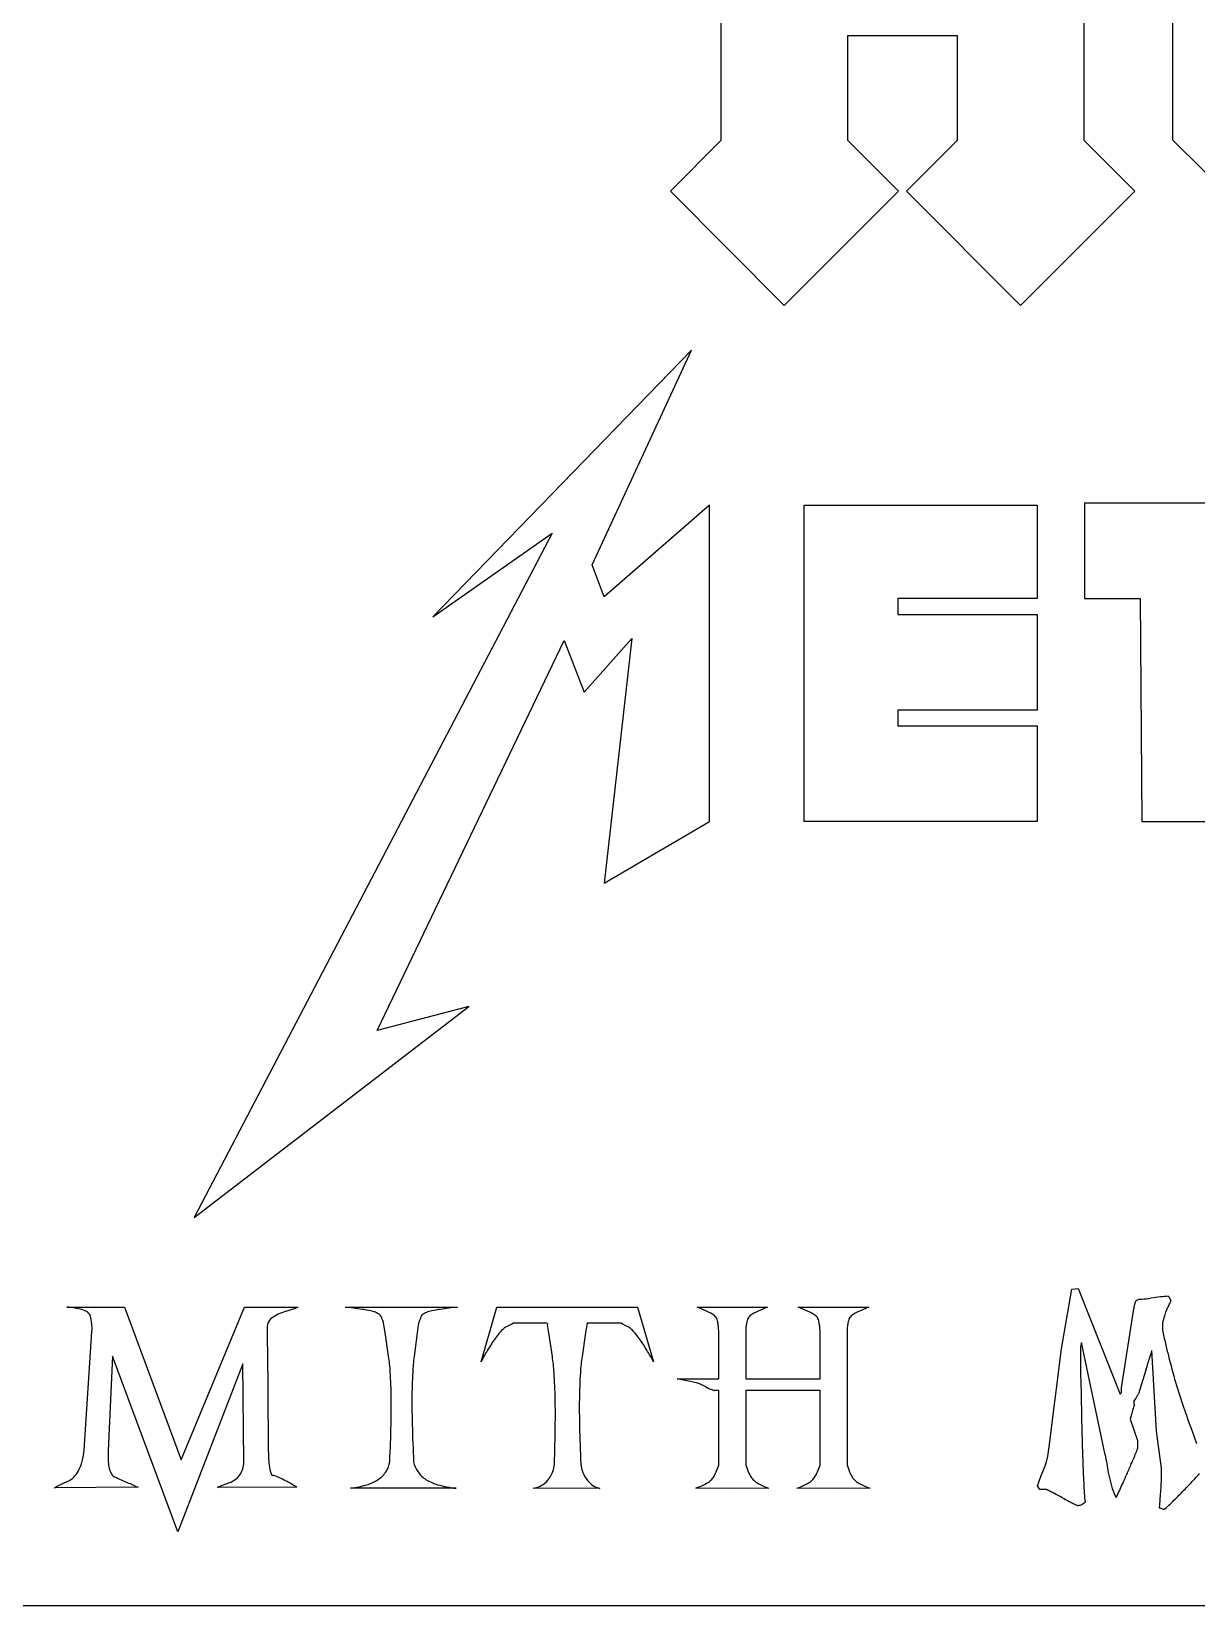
# Model space of a CAD drawing. Extents: x 7.4 to 31.4, y 13.7 to 28.6.
# Drawn here: x 12.19 to 17.11, y 13.7 to 20.35 of the extents above; entities that cross this region are included whole.
import ezdxf

# ---------------------------------------------------------------- set-up
doc = ezdxf.new("R2010")
doc.units = 0
doc.header["$MEASUREMENT"] = 0
doc.layers.add('APS_GEOMETRY', color=7, linetype='Continuous')

msp = doc.modelspace()

# ---------------------------------------------------------------- linework, layer by layer
at = {"layer": 'APS_GEOMETRY'}
for p, q in [((16.630806, 21.892597), (16.630806, 19.887735)), ((17.007063, 19.887735), (17.007063, 21.892597)), ((15.099954, 19.887735), (15.099954, 21.835421)), ((16.097774, 20.328546), (15.632986, 20.328546)), ((15.632986, 20.328546), (15.632986, 19.887735)), ((16.097774, 19.887735), (16.097774, 20.328546)), ((14.886004, 19.67194), (15.099954, 19.887735)), ((15.632986, 19.887735), (15.84878, 19.67194)), ((15.88198, 19.67194), (16.097774, 19.887735)), ((16.630806, 19.887735), (16.846601, 19.67194)), ((17.70978, 19.188707), (17.007063, 19.887735)), ((15.365548, 19.188707), (14.886004, 19.67194)), ((15.84878, 19.67194), (15.365548, 19.188707)), ((16.363368, 19.188707), (15.88198, 19.67194)), ((16.846601, 19.67194), (16.363368, 19.188707)), ((14.974307, 19.001015), (13.882188, 17.874656)), ((14.554395, 18.093333), (14.974307, 19.001015)), ((17.902221, 18.354784), (16.633313, 18.354425)), ((16.633313, 18.354425), (16.633427, 17.951064)), ((15.050122, 18.345574), (14.604853, 17.958894)), ((15.0505, 17.00944), (15.050122, 18.345574)), ((15.450122, 18.345688), (16.433315, 18.345966)), ((15.4505, 17.009553), (15.450122, 18.345688)), ((16.433315, 18.345966), (16.433427, 17.951008)), ((14.38629, 18.22774), (12.874502, 15.336556)), ((13.882188, 17.874656), (14.38629, 18.22774)), ((14.604853, 17.958894), (14.554395, 18.093333)), ((16.433427, 17.951008), (15.845192, 17.950841)), ((15.845192, 17.950841), (15.845211, 17.883614)), ((16.633427, 17.951064), (16.868721, 17.951131)), ((16.868721, 17.951131), (16.87634, 17.009956)), ((15.845211, 17.883614), (16.433446, 17.883781)), ((16.433446, 17.883781), (16.43356, 17.480419)), ((13.647388, 16.12669), (14.436838, 17.773972)), ((14.436838, 17.773972), (14.520934, 17.555509)), ((14.520934, 17.555509), (14.72255, 17.782457)), ((14.72255, 17.782457), (14.605196, 16.74881)), ((16.43356, 17.480419), (15.845325, 17.480253)), ((15.845325, 17.480253), (15.845344, 17.413026)), ((15.845344, 17.413026), (16.433579, 17.413192)), ((16.433579, 17.413192), (16.433693, 17.009831)), ((14.605196, 16.74881), (15.0505, 17.00944)), ((15.845458, 17.009665), (15.4505, 17.009553)), ((16.433693, 17.009831), (15.845458, 17.009665)), ((16.87634, 17.009956), (17.328021, 17.010084)), ((12.874502, 15.336556), (14.033914, 16.22764)), ((14.033914, 16.22764), (13.647388, 16.12669)), ((16.536594, 14.782549), (16.580252, 15.033807)), ((16.580252, 15.033807), (16.607296, 15.037347)), ((16.607296, 15.037347), (16.784961, 14.589839)), ((12.336295, 14.95815), (12.579356, 14.958099)), ((12.579356, 14.958099), (12.819572, 14.312821)), ((12.819572, 14.312821), (13.086465, 14.957992)), ((13.086465, 14.957992), (13.311245, 14.957944)), ((13.300665, 14.952615), (13.251321, 14.93663)), ((13.311245, 14.957944), (13.300665, 14.952615)), ((13.511245, 14.958579), (13.985855, 14.958479)), ((13.529271, 14.956121), (13.511245, 14.958579)), ((13.583348, 14.948747), (13.529271, 14.956121)), ((13.967659, 14.956029), (13.913071, 14.948677)), ((13.985855, 14.958479), (13.967659, 14.956029)), ((14.085807, 14.727585), (14.152206, 14.958444)), ((14.152206, 14.958444), (14.36683, 14.958399)), ((14.36683, 14.958399), (14.44943, 14.958381)), ((14.44943, 14.958381), (14.53203, 14.958364)), ((14.53203, 14.958364), (14.746654, 14.958319)), ((14.746654, 14.958319), (14.813634, 14.727431)), ((15.007537, 14.954117), (14.997636, 14.958266)), ((14.997636, 14.958266), (15.146587, 14.958235)), ((15.03724, 14.94167), (15.007537, 14.954117)), ((15.146587, 14.958235), (15.295537, 14.958203)), ((15.285635, 14.954058), (15.255926, 14.941624)), ((15.295537, 14.958203), (15.285635, 14.954058)), ((15.434754, 14.954027), (15.424853, 14.958176)), ((15.424853, 14.958176), (15.574481, 14.958144)), ((15.464457, 14.94158), (15.434754, 14.954027)), ((15.574481, 14.958144), (15.723432, 14.958113)), ((15.713444, 14.953968), (15.683482, 14.941534)), ((15.723432, 14.958113), (15.713444, 14.953968)), ((16.789806, 14.616825), (16.841489, 14.950948)), ((12.409289, 14.354207), (12.44257, 14.855216)), ((13.182585, 14.862423), (13.18258, 14.838472)), ((13.182588, 14.876726), (13.182585, 14.862423)), ((13.675329, 14.885085), (13.67406, 14.890163)), ((13.675752, 14.883392), (13.675329, 14.885085)), ((13.680653, 14.8503), (13.675752, 14.883392)), ((13.695358, 14.751025), (13.680653, 14.8503)), ((13.816232, 14.849933), (13.803009, 14.749648)), ((13.82064, 14.883362), (13.816232, 14.849933)), ((13.820979, 14.885054), (13.82064, 14.883362)), ((13.821995, 14.890132), (13.820979, 14.885054)), ((14.215241, 14.886664), (14.195181, 14.876512)), ((14.221928, 14.890048), (14.215241, 14.886664)), ((14.365462, 14.890017), (14.221928, 14.890048)), ((14.36673, 14.883585), (14.366476, 14.884601)), ((14.366815, 14.883247), (14.36673, 14.883585)), ((14.371801, 14.849816), (14.366815, 14.883247)), ((14.386759, 14.749525), (14.371801, 14.849816)), ((14.527014, 14.849784), (14.512013, 14.749499)), ((14.532014, 14.883212), (14.527014, 14.849784)), ((14.532015, 14.884566), (14.532014, 14.88355)), ((14.532014, 14.88355), (14.532014, 14.883212)), ((14.676904, 14.889952), (14.534047, 14.889982)), ((14.683505, 14.886565), (14.676904, 14.889952)), ((14.703306, 14.876405), (14.683505, 14.886565)), ((15.089439, 14.855589), (15.08868, 14.868538)), ((15.089692, 14.851273), (15.089439, 14.855589)), ((15.089651, 14.655606), (15.089692, 14.851273)), ((15.203436, 14.851249), (15.203395, 14.655582)), ((15.203606, 14.855565), (15.203436, 14.851249)), ((15.204117, 14.868514), (15.203606, 14.855565)), ((15.517333, 14.855499), (15.516575, 14.868448)), ((15.517586, 14.851183), (15.517333, 14.855499)), ((15.517545, 14.655516), (15.517586, 14.851183)), ((15.631331, 14.851159), (15.631212, 14.289886)), ((15.631501, 14.855475), (15.631331, 14.851159)), ((15.632011, 14.868423), (15.631501, 14.855475)), ((16.96308, 14.884091), (16.962959, 14.866404)), ((13.183247, 14.789386), (13.186547, 14.38248)), ((16.484352, 14.367371), (16.536594, 14.782549)), ((16.621554, 14.808051), (16.616781, 14.791313)), ((16.721706, 14.334057), (16.621554, 14.808051)), ((16.938547, 14.433667), (16.918534, 14.774326)), ((12.52921, 14.750255), (12.510846, 14.352155)), ((12.80529, 14.008829), (12.52921, 14.750255)), ((13.079644, 14.718995), (12.80529, 14.008829)), ((13.083618, 14.30261), (13.079644, 14.718995)), ((14.088177, 14.732239), (14.085807, 14.727585)), ((14.095289, 14.746202), (14.088177, 14.732239)), ((14.811096, 14.732087), (14.803482, 14.746052)), ((14.813634, 14.727431), (14.811096, 14.732087)), ((16.894705, 14.696461), (16.879226, 14.647246)), ((14.994861, 14.6387), (14.913618, 14.655643)), ((14.913618, 14.655643), (15.089651, 14.655606)), ((15.203395, 14.655582), (15.517545, 14.655516)), ((16.617629, 14.677873), (16.619085, 14.59337)), ((16.879226, 14.647246), (16.86137, 14.591175)), ((15.08964, 14.606182), (15.070683, 14.606186)), ((15.089574, 14.29), (15.08964, 14.606182)), ((15.203385, 14.606158), (15.203318, 14.289976)), ((15.517535, 14.606091), (15.203385, 14.606158)), ((15.517468, 14.28991), (15.517535, 14.606091)), ((16.619085, 14.59337), (16.621228, 14.490344)), ((16.789684, 14.599123), (16.789806, 14.616825)), ((16.827098, 14.485198), (16.858151, 14.394609)), ((16.958898, 14.277219), (16.938547, 14.433667)), ((17.070718, 14.482423), (17.0866, 14.43793)), ((17.0866, 14.43793), (17.106824, 14.381424)), ((16.858151, 14.394609), (16.85792, 14.36107)), ((15.078735, 14.26292), (15.086864, 14.28323)), ((15.086864, 14.28323), (15.089574, 14.29)), ((15.203318, 14.289976), (15.206025, 14.283205)), ((15.206025, 14.283205), (15.214145, 14.262892)), ((15.506291, 14.26283), (15.514674, 14.28314)), ((15.514674, 14.28314), (15.517468, 14.28991)), ((15.631212, 14.289886), (15.633834, 14.283115)), ((15.633834, 14.283115), (15.641701, 14.262802)), ((16.434776, 14.203734), (16.449947, 14.242062)), ((16.449947, 14.242062), (16.465122, 14.280856)), ((12.284002, 14.195128), (12.295429, 14.202065)), ((12.638099, 14.197084), (12.284002, 14.195128)), ((12.295429, 14.202065), (12.340541, 14.222875)), ((12.97256, 14.19566), (12.980178, 14.200905)), ((13.308376, 14.19762), (12.97256, 14.19566)), ((12.980178, 14.200905), (13.023343, 14.216637)), ((13.980278, 14.192739), (13.534103, 14.192833)), ((14.587387, 14.192611), (14.305735, 14.19267)), ((14.992058, 14.193203), (14.997729, 14.195487)), ((15.146425, 14.192493), (14.992058, 14.193203)), ((14.997729, 14.195487), (15.014742, 14.202338)), ((15.301469, 14.193138), (15.146425, 14.192493)), ((15.278452, 14.202283), (15.295715, 14.195424)), ((15.295715, 14.195424), (15.301469, 14.193138)), ((15.419276, 14.193113), (15.424947, 14.195397)), ((15.57432, 14.192403), (15.419276, 14.193113)), ((15.424947, 14.195397), (15.441959, 14.202248)), ((15.729364, 14.193047), (15.57432, 14.192403)), ((15.706008, 14.202192), (15.723525, 14.195334)), ((15.723525, 14.195334), (15.729364, 14.193047)), ((16.445847, 14.187819), (16.434776, 14.203734)), ((16.471001, 14.187645), (16.445847, 14.187819)), ((16.952242, 14.1227), (16.955336, 14.166059)), ((16.951215, 14.108868), (16.952242, 14.1227)), ((7.425289, 13.697614), (31.444559, 13.697614))]:
    msp.add_line(p, q, dxfattribs=at)
for centre, radius, start, end in [((17.112706, 14.913102), 0.274029, 169.300243, 171.474988), ((16.961424, 14.941686), 0.120069, 164.349971, 169.300243), ((16.879412, 14.964662), 0.0349, 155.161135, 164.349971), ((16.857805, 14.974663), 0.011091, 127.252711, 155.161135), ((16.907137, 14.909795), 0.092586, 117.677577, 127.252711), ((16.870212, 15.069394), 0.077845, 265.519473, 275.097414), ((16.824851, 15.577915), 0.588385, 275.097414, 278.577717), ((17.05988, 14.004412), 1.002575, 96.023877, 98.446904), ((17.016994, 14.410813), 0.593918, 92.875578, 96.023877), ((17.217249, 14.835632), 0.262127, 150.22341, 153.950107), ((16.949649, 14.966898), 0.052776, 28.232666, 44.642416), ((16.778951, 15.08641), 0.242843, 330.22341, 334.222407), ((16.980653, 14.983545), 0.017586, 359.60509, 28.232666), ((16.992113, 14.983466), 0.006125, 334.222407, 359.60509), ((12.300682, 14.53187), 0.427765, 77.655757, 85.224284), ((12.367195, 14.8358), 0.116642, 63.133504, 77.655757), ((12.405834, 14.912073), 0.031141, 14.990642, 63.133504), ((12.237441, 14.866981), 0.205467, 356.717438, 14.990642), ((13.220939, 14.876718), 0.038351, 131.073789, 179.987926), ((13.296945, 14.78951), 0.154032, 107.229385, 131.073789), ((13.525791, 14.526664), 0.425989, 77.358807, 82.234764), ((13.58614, 14.795742), 0.150226, 69.143437, 77.358807), ((13.612585, 14.865151), 0.07595, 53.529765, 69.143437), ((13.645911, 14.910239), 0.019883, 22.738902, 53.529765), ((12.950927, 14.641972), 0.764839, 19.464501, 21.149186), ((13.602856, 14.872378), 0.073392, 14.024169, 19.464501), ((13.865984, 14.881324), 0.044862, 159.892695, 168.677993), ((14.284041, 14.728277), 0.490053, 157.236949, 159.892695), ((13.849717, 14.911087), 0.018831, 126.825868, 158.826666), ((13.882742, 14.866983), 0.073929, 110.832414, 126.825868), ((13.909402, 14.796921), 0.148893, 102.543935, 110.832414), ((13.97047, 14.522456), 0.430068, 97.66983, 102.543935), ((14.979526, 14.803944), 0.14933, 51.587843, 67.263824), ((15.052527, 14.896009), 0.031834, 17.229385, 51.587843), ((14.844467, 14.847931), 0.245302, 8.852549, 13.55836), ((15.374359, 14.854643), 0.171166, 162.746466, 169.590592), ((15.239936, 14.897393), 0.030127, 128.804996, 164.565764), ((15.311891, 14.807915), 0.144948, 112.712028, 128.804996), ((15.406743, 14.803854), 0.14933, 51.587843, 67.263824), ((15.479745, 14.895919), 0.031834, 17.229385, 51.587843), ((15.307579, 14.849512), 0.210125, 9.875915, 15.410087), ((15.802254, 14.854553), 0.171166, 162.746466, 169.590592), ((15.666369, 14.898658), 0.028373, 129.01636, 166.417491), ((15.737928, 14.810342), 0.142041, 112.538801, 129.01636), ((16.861126, 14.950813), 0.019638, 171.474988, 179.60509), ((17.161923, 14.854224), 0.201532, 165.338086, 169.621273), ((17.322882, 14.812111), 0.36791, 162.984028, 165.338086), ((17.856289, 14.64887), 0.925736, 161.500056, 162.984028), ((17.044554, 14.920047), 0.069904, 153.950107, 161.170141), ((15.268693, 14.838033), 2.086113, 179.987926, 180.778162), ((14.402575, 14.644664), 0.314858, 137.085144, 147.413869), ((14.232481, 14.802807), 0.082606, 116.842347, 137.085144), ((14.566512, 14.923482), 0.203816, 189.450248, 190.607581), ((14.389172, 14.89027), 0.023393, 190.607581, 194.024169), ((14.535713, 14.884565), 0.003698, 159.431881, 179.987926), ((14.572373, 14.870809), 0.042854, 153.422875, 159.431881), ((14.664361, 14.800501), 0.085312, 43.387901, 62.838244), ((14.479376, 14.625643), 0.33986, 33.677993, 43.387901), ((14.909257, 14.858022), 0.179731, 3.354386, 8.852549), ((15.324745, 14.863758), 0.120722, 169.590592, 177.742183), ((15.365472, 14.859591), 0.151362, 3.354386, 9.875915), ((15.752639, 14.863667), 0.120722, 169.590592, 177.742183), ((16.98963, 14.86622), 0.026673, 179.60509, 190.546084), ((17.000249, 14.883835), 0.037169, 169.621273, 179.60509), ((17.834, 15.023417), 0.88555, 190.546084, 192.442102), ((19.063796, 15.294753), 2.144924, 192.442102, 193.226171), ((14.223229, 14.823833), 1.040553, 180.778162, 181.897078), ((14.322421, 14.630511), 0.254898, 148.31685, 153.007695), ((15.846759, 13.68968), 2.046202, 146.661636, 148.31685), ((11.813415, 12.956836), 3.484933, 31.244218, 32.204472), ((14.400393, 14.526296), 0.459101, 28.598385, 31.244218), ((19.274327, 14.772996), 2.65761, 179.60509, 180.428586), ((12.890335, 15.972078), 4.202499, 342.984333, 343.440591), ((23.972006, 16.448329), 7.186874, 193.226171, 193.654511), ((12.921771, 14.63644), 0.782027, 3.53197, 8.425516), ((14.651461, 14.637772), 0.855796, 172.488316, 176.996568), ((13.564655, 14.626907), 0.831199, 3.830579, 8.483223), ((15.289153, 14.633252), 0.785786, 171.492629, 176.413267), ((26.930551, 14.830267), 10.314048, 180.428586, 180.8466), ((8.653522, 17.268668), 8.63327, 342.666004, 342.984333), ((19.765763, 15.44963), 2.863841, 194.104291, 196.410942), ((11.533321, 14.550741), 2.173119, 0.59697, 3.53197), ((16.126774, 14.560365), 2.333139, 176.996568, 179.726502), ((12.060158, 14.526172), 2.339064, 1.057551, 3.830579), ((16.71163, 14.544088), 2.211054, 176.413267, 179.346103), ((14.927609, 14.430369), 0.218916, 66.358548, 72.109229), ((14.946335, 14.473147), 0.172219, 59.874193, 66.358548), ((19.534423, 15.381495), 2.622677, 196.410942, 198.821329), ((10.426857, 14.539212), 3.279643, 358.650243, 0.59697), ((17.290839, 14.554808), 3.497217, 179.726502, 181.549326), ((10.857674, 14.503974), 3.541753, 359.224501, 1.057551), ((17.850451, 14.531091), 3.34995, 179.346103, 181.283829), ((15.108954, 14.753389), 0.151788, 239.874193, 247.222917), ((15.12356, 14.788175), 0.189516, 247.222917, 253.798719), ((16.761674, 14.609518), 0.030489, 319.799519, 333.040039), ((16.782007, 14.599176), 0.007677, 333.040039, 359.60509), ((16.259968, 14.936008), 0.693561, 327.133898, 329.139545), ((16.697871, 14.674338), 0.183433, 329.139545, 333.040039), ((18.855588, 13.951359), 2.097559, 164.126452, 165.255758), ((17.383742, 14.369891), 0.567364, 161.954966, 164.126452), ((16.813179, 14.550072), 0.030856, 7.199733, 18.040039), ((16.781518, 14.546073), 0.062769, 359.60509, 7.199733), ((19.597814, 15.41993), 2.695125, 199.159964, 199.485427), ((35.152189, 20.923571), 19.194478, 199.485427, 199.607382), ((7.207152, 14.615075), 6.500242, 357.267494, 358.650243), ((20.657319, 14.645863), 6.864929, 181.549326, 182.850331), ((7.350741, 14.551444), 7.049008, 357.925198, 359.224501), ((21.174354, 14.605582), 6.674688, 181.283829, 182.65656), ((34.858459, 14.90805), 18.242014, 181.312075, 181.754126), ((14.613415, 14.389385), 1.426885, 180.277296, 182.965392), ((16.244041, 14.380209), 0.240654, 347.468265, 356.942089), ((12.182305, 14.369091), 0.227471, 332.369547, 356.248422), ((12.971979, 14.332573), 0.461549, 177.568417, 183.508397), ((12.670861, 14.314112), 0.159865, 183.508397, 193.60989), ((12.993006, 14.301685), 0.090617, 324.965638, 0.584735), ((13.558968, 14.334763), 0.371025, 182.965392, 188.238313), ((13.600532, 14.318279), 0.10033, 327.424145, 352.502887), ((13.903284, 14.323485), 0.104148, 190.50871, 215.45246), ((14.282598, 14.300462), 0.112608, 319.202104, 357.851015), ((14.642913, 14.3099), 0.136759, 185.742491, 217.862909), ((16.12009, 14.40776), 0.36763, 339.806214, 347.468265), ((23.929652, 14.573357), 7.308083, 181.754126, 182.452533), ((18.614083, 14.616394), 1.913322, 188.485749, 190.743093), ((11.071755, 16.791717), 6.277374, 336.296245, 336.731425), ((15.236724, 15.000706), 1.743645, 336.731425, 337.557142), ((16.236476, 14.587762), 0.661968, 337.557142, 339.724738), ((16.849972, 14.361124), 0.007948, 339.724738, 359.60509), ((12.303463, 14.305669), 0.090718, 294.124477, 332.369547), ((12.594502, 14.295624), 0.0813, 193.60989, 212.46816), ((12.54908, 14.266723), 0.027463, 212.46816, 245.212785), ((13.348261, 15.997323), 1.933681, 245.212785, 245.715434), ((14.643765, 18.868608), 5.083697, 245.715434, 246.025437), ((12.994407, 14.300703), 0.088906, 288.99391, 324.965638), ((13.315616, 14.299529), 0.125135, 188.238313, 202.607791), ((13.20666, 14.254158), 0.00711, 202.607791, 265.902309), ((13.2038, 14.214235), 0.032915, 69.583697, 85.902309), ((13.110936, 13.964746), 0.299126, 64.186773, 69.583697), ((12.972745, 13.679053), 0.616486, 61.549647, 64.186773), ((13.555958, 14.373164), 0.172033, 287.756388, 304.107569), ((13.587482, 14.326617), 0.115816, 304.107569, 327.424145), ((13.921255, 14.33628), 0.126208, 215.45246, 238.079819), ((13.954147, 14.389083), 0.188417, 238.079819, 253.849204), ((15.013981, 14.271367), 0.061633, 309.277333, 326.756215), ((14.945527, 14.316236), 0.143482, 326.756215, 338.186516), ((15.339597, 14.313042), 0.135105, 201.789335, 213.905356), ((15.2783, 14.271844), 0.06125, 213.905356, 231.940883), ((15.440375, 14.272283), 0.062933, 309.277333, 326.411993), ((15.369741, 14.319191), 0.147725, 326.411993, 337.571778), ((15.764222, 14.310249), 0.131388, 201.169275, 213.563858), ((15.704777, 14.270808), 0.060048, 213.563858, 231.940883), ((20.647935, 14.432798), 4.023357, 182.452533, 183.720756), ((17.447946, 14.395142), 0.726383, 190.743093, 194.407088), ((6.106684, 18.971619), 11.69991, 336.062751, 336.296245), ((16.286384, 14.25766), 0.673294, 357.151947, 359.60509), ((16.895888, 14.268661), 0.063588, 1.810336, 7.735192), ((16.501021, 14.25618), 0.458652, 359.60509, 1.810336), ((14.688772, 16.489484), 3.302273, 315.855891, 316.878435), ((16.424224, 14.864251), 0.924632, 316.878435, 318.810932), ((15.623325, 21.071368), 7.494442, 246.025437, 246.235723), ((18.382605, 27.338073), 14.34172, 246.235723, 246.387736), ((12.423804, 12.665937), 1.768763, 59.992846, 61.549647), ((13.481415, 14.605947), 0.41646, 277.268215, 287.756388), ((14.027354, 14.641873), 0.451594, 253.849204, 264.01636), ((14.290673, 14.293493), 0.101942, 278.496629, 319.202104), ((14.607778, 14.282585), 0.092256, 217.862909, 257.230394), ((14.942414, 14.381926), 0.193605, 291.936625, 299.128559), ((14.975162, 14.323159), 0.12633, 299.128559, 308.034968), ((15.310279, 14.308816), 0.110101, 230.698519, 240.630172), ((15.345984, 14.37226), 0.182902, 240.630172, 248.331937), ((15.369632, 14.381836), 0.193605, 291.936625, 299.128559), ((15.402379, 14.323069), 0.12633, 299.128559, 308.034968), ((15.735985, 14.306879), 0.107713, 230.698519, 240.847292), ((15.772934, 14.373119), 0.183562, 240.847292, 248.617303), ((16.470963, 14.182021), 0.005624, 66.322734, 89.60509), ((16.319882, 13.837479), 0.381835, 63.51617, 66.322734), ((16.045521, 13.286806), 0.99707, 62.435791, 63.51617), ((14.859503, 11.014708), 3.56009, 61.864044, 62.435791), ((17.346238, 14.218086), 0.714687, 183.720756, 186.730106), ((17.115454, 14.309728), 0.383095, 194.407088, 201.291984), ((16.820661, 14.194841), 0.066706, 201.291984, 217.838915), ((16.158587, 14.453307), 0.678965, 333.835762, 335.101539), ((14.086975, 15.41485), 2.962852, 335.101539, 335.707464), ((12.181624, 16.27485), 5.053298, 335.707464, 336.062751), ((14.212506, 14.360833), 2.749737, 355.938126, 357.151947), ((13.842668, 17.31068), 4.481364, 315.102328, 315.855891), ((18.217134, 17.293504), 3.56009, 241.864044, 242.435791), ((17.031116, 15.021406), 0.99707, 242.435791, 243.51617), ((16.756755, 14.470733), 0.381835, 243.51617, 246.322734), ((16.605674, 14.126191), 0.005624, 246.322734, 269.60509), ((16.605865, 14.153863), 0.033297, 269.60509, 294.049045), ((16.591533, 14.185978), 0.068465, 294.049045, 311.028756), ((16.951128, 14.096209), 0.012659, 77.076282, 89.60509), ((16.941258, 14.053197), 0.056789, 71.170141, 77.076282), ((16.972882, 14.145933), 0.041191, 251.170141, 259.300243), ((16.97, 14.130678), 0.025666, 259.300243, 269.60509), ((16.969853, 14.109423), 0.00441, 269.60509, 309.717683), ((16.691361, 14.444658), 0.440232, 309.717683, 313.651693), ((16.160464, 15.001148), 1.209343, 313.651693, 315.102328)]:
    msp.add_arc(centre, radius, start, end, dxfattribs=at)

doc.saveas('drawing.dxf')
